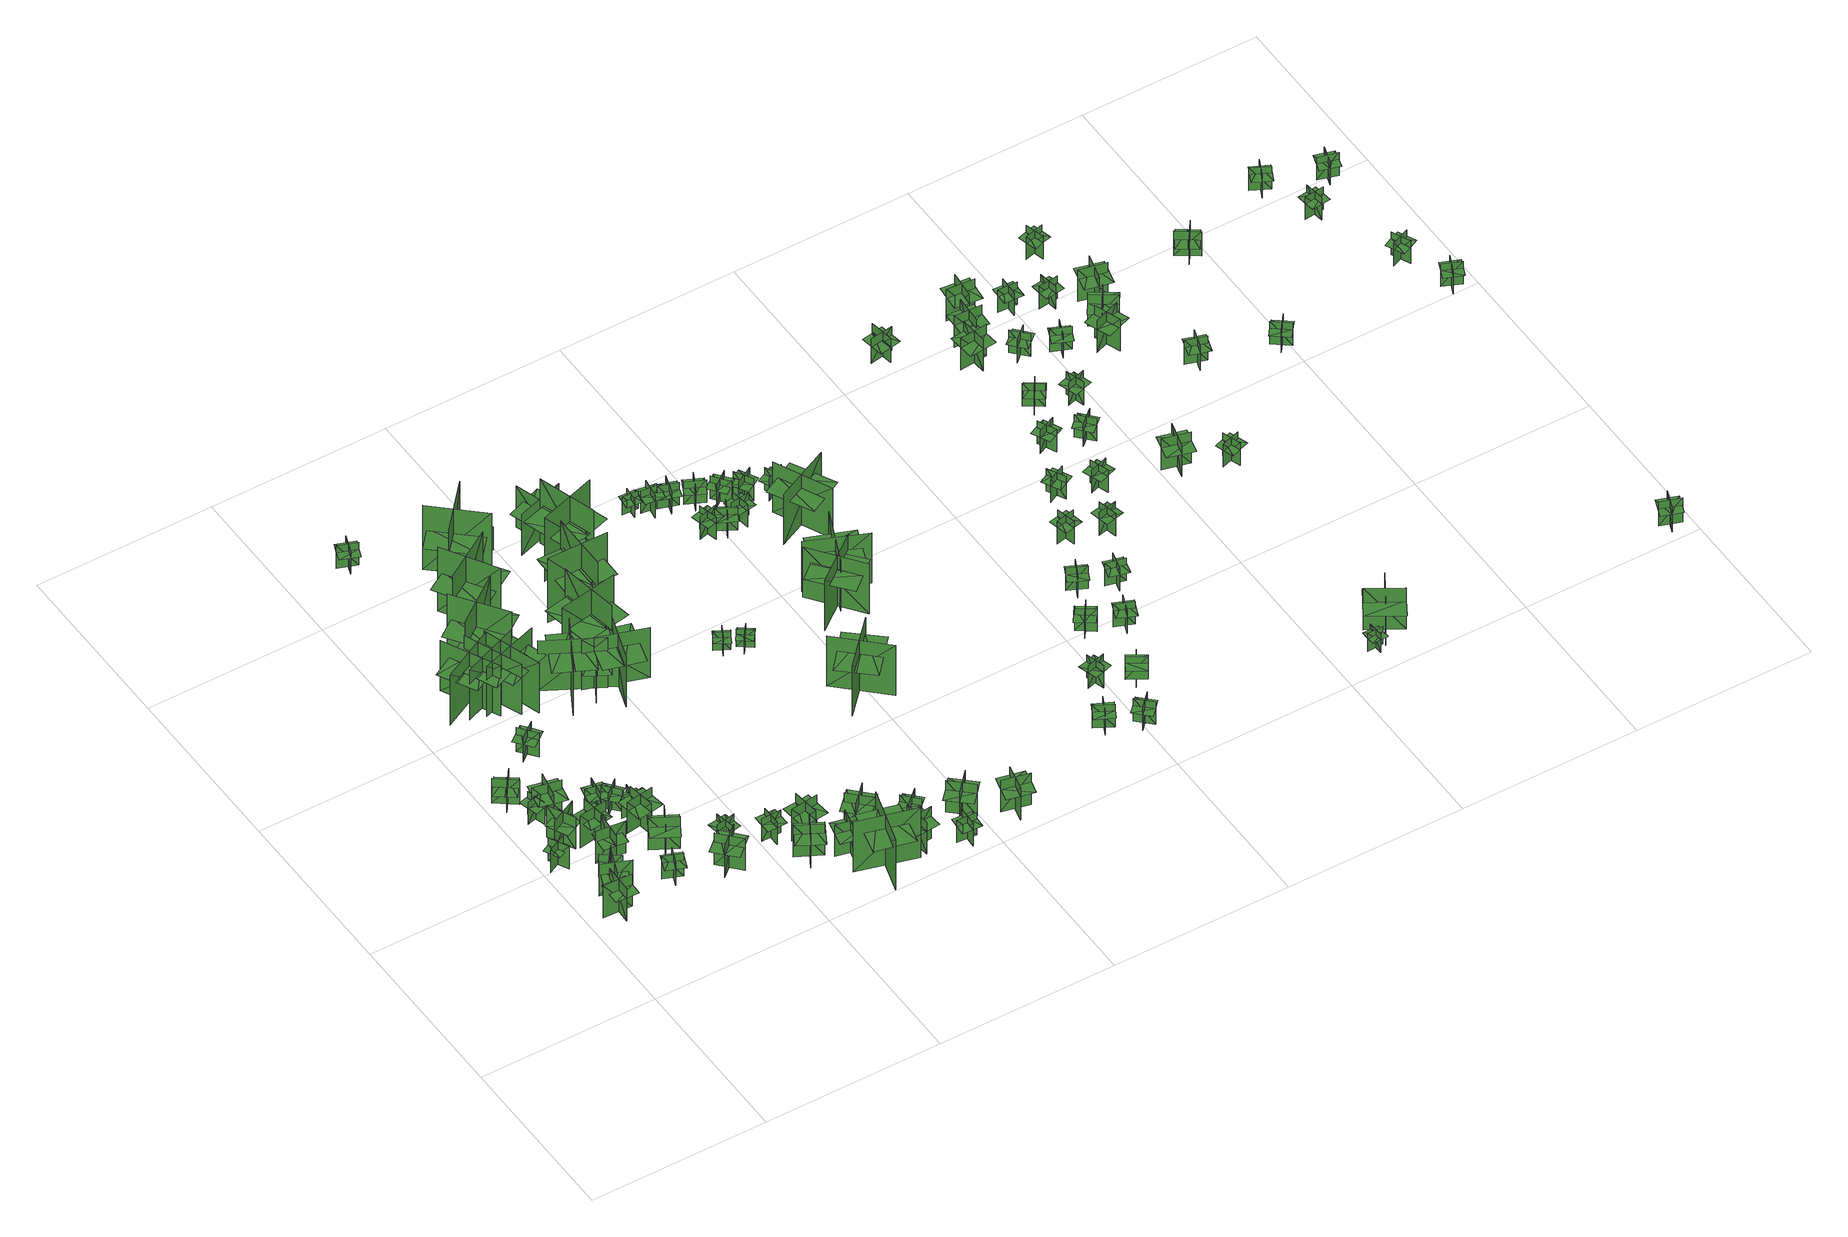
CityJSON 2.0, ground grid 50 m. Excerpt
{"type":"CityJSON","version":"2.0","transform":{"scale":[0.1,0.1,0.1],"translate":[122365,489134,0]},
"CityObjects":{
"tree1":{"type":"SolitaryVegetationObject","geometry":[{"type":"MultiSurface","lod":"1","boundaries":[[[0,1,2]],[[0,2,3]],[[4,5,6]],[[4,6,7]],[[8,9,10]],[[8,10,11]],[[8,11,12]],[[8,12,13]]]}]},
"tree2":{"type":"SolitaryVegetationObject","geometry":[{"type":"MultiSurface","lod":"1","boundaries":[[[14,15,16]],[[14,16,17]],[[18,19,20]],[[18,20,21]],[[22,23,24]],[[22,24,25]],[[22,25,26]],[[22,26,27]]]}]},
"tree3":{"type":"SolitaryVegetationObject","geometry":[{"type":"MultiSurface","lod":"1","boundaries":[[[28,29,30]],[[28,30,31]],[[32,33,34]],[[32,34,35]],[[36,37,38]],[[36,38,39]],[[36,39,40]],[[36,40,41]]]}]},
"tree4":{"type":"SolitaryVegetationObject","geometry":[{"type":"MultiSurface","lod":"1","boundaries":[[[42,43,44]],[[42,44,45]],[[46,47,48]],[[46,48,49]],[[50,51,52]],[[50,52,53]],[[50,53,54]],[[50,54,55]]]}]},
"tree5":{"type":"SolitaryVegetationObject","geometry":[{"type":"MultiSurface","lod":"1","boundaries":[[[56,57,58]],[[56,58,59]],[[60,61,62]],[[60,62,63]],[[64,65,66]],[[64,66,67]],[[64,67,68]],[[64,68,69]]]}]},
"tree6":{"type":"SolitaryVegetationObject","geometry":[{"type":"MultiSurface","lod":"1","boundaries":[[[70,71,72]],[[70,72,73]],[[74,75,76]],[[74,76,77]],[[78,79,80]],[[78,80,81]],[[78,81,82]],[[78,82,83]]]}]},
"tree7":{"type":"SolitaryVegetationObject","geometry":[{"type":"MultiSurface","lod":"1","boundaries":[[[84,85,86]],[[84,86,87]],[[88,89,90]],[[88,90,91]],[[92,93,94]],[[92,94,95]],[[92,95,96]],[[92,96,97]]]}]},
"tree8":{"type":"SolitaryVegetationObject","geometry":[{"type":"MultiSurface","lod":"1","boundaries":[[[98,99,100]],[[98,100,101]],[[102,103,104]],[[102,104,105]],[[106,107,108]],[[106,108,109]],[[106,109,110]],[[106,110,111]]]}]},
"tree9":{"type":"SolitaryVegetationObject","geometry":[{"type":"MultiSurface","lod":"1","boundaries":[[[112,113,114]],[[112,114,115]],[[116,117,118]],[[116,118,119]],[[120,121,122]],[[120,122,123]],[[120,123,124]],[[120,124,125]]]}]},
"tree10":{"type":"SolitaryVegetationObject","geometry":[{"type":"MultiSurface","lod":"1","boundaries":[[[126,127,128]],[[126,128,129]],[[130,131,132]],[[130,132,133]],[[134,135,136]],[[134,136,137]],[[134,137,138]],[[134,138,139]]]}]},
"tree11":{"type":"SolitaryVegetationObject","geometry":[{"type":"MultiSurface","lod":"1","boundaries":[[[140,141,142]],[[140,142,143]],[[144,145,146]],[[144,146,147]],[[148,149,150]],[[148,150,151]],[[148,151,152]],[[148,152,153]]]}]},
"tree12":{"type":"SolitaryVegetationObject","geometry":[{"type":"MultiSurface","lod":"1","boundaries":[[[154,155,156]],[[154,156,157]],[[158,159,160]],[[158,160,161]],[[162,163,164]],[[162,164,165]],[[162,165,166]],[[162,166,167]]]}]},
"tree13":{"type":"SolitaryVegetationObject","geometry":[{"type":"MultiSurface","lod":"1","boundaries":[[[168,169,170]],[[168,170,171]],[[172,173,174]],[[172,174,175]],[[176,177,178]],[[176,178,179]],[[176,179,180]],[[176,180,181]]]}]},
"tree14":{"type":"SolitaryVegetationObject","geometry":[{"type":"MultiSurface","lod":"1","boundaries":[[[182,183,184]],[[182,184,185]],[[186,187,188]],[[186,188,189]],[[190,191,192]],[[190,192,193]],[[190,193,194]],[[190,194,195]]]}]},
"tree15":{"type":"SolitaryVegetationObject","geometry":[{"type":"MultiSurface","lod":"1","boundaries":[[[196,197,198]],[[196,198,199]],[[200,201,202]],[[200,202,203]],[[204,205,206]],[[204,206,207]],[[204,207,208]],[[204,208,209]]]}]},
"tree16":{"type":"SolitaryVegetationObject","geometry":[{"type":"MultiSurface","lod":"1","boundaries":[[[210,211,212]],[[210,212,213]],[[214,215,216]],[[214,216,217]],[[218,219,220]],[[218,220,221]],[[218,221,222]],[[218,222,223]]]}]},
"tree17":{"type":"SolitaryVegetationObject","geometry":[{"type":"MultiSurface","lod":"1","boundaries":[[[224,225,226]],[[224,226,227]],[[228,229,230]],[[228,230,231]],[[232,233,234]],[[232,234,235]],[[232,235,236]],[[232,236,237]]]}]},
"tree18":{"type":"SolitaryVegetationObject","geometry":[{"type":"MultiSurface","lod":"1","boundaries":[[[238,239,240]],[[238,240,241]],[[242,243,244]],[[242,244,245]],[[246,247,248]],[[246,248,249]],[[246,249,250]],[[246,250,251]]]}]},
"tree19":{"type":"SolitaryVegetationObject","geometry":[{"type":"MultiSurface","lod":"1","boundaries":[[[252,253,254]],[[252,254,255]],[[256,257,258]],[[256,258,259]],[[260,261,262]],[[260,262,263]],[[260,263,264]],[[260,264,265]]]}]},
"tree20":{"type":"SolitaryVegetationObject","geometry":[{"type":"MultiSurface","lod":"1","boundaries":[[[266,267,268]],[[266,268,269]],[[270,271,272]],[[270,272,273]],[[274,275,276]],[[274,276,277]],[[274,277,278]],[[274,278,279]]]}]},
"tree21":{"type":"SolitaryVegetationObject","geometry":[{"type":"MultiSurface","lod":"1","boundaries":[[[280,281,282]],[[280,282,283]],[[284,285,286]],[[284,286,287]],[[288,289,290]],[[288,290,291]],[[288,291,292]],[[288,292,293]]]}]},
"tree22":{"type":"SolitaryVegetationObject","geometry":[{"type":"MultiSurface","lod":"1","boundaries":[[[294,295,296]],[[294,296,297]],[[298,299,300]],[[298,300,301]],[[302,303,304]],[[302,304,305]],[[302,305,306]],[[302,306,307]]]}]},
"tree23":{"type":"SolitaryVegetationObject","geometry":[{"type":"MultiSurface","lod":"1","boundaries":[[[308,309,310]],[[308,310,311]],[[312,313,314]],[[312,314,315]],[[316,317,318]],[[316,318,319]],[[316,320,321]],[[316,321,317]]]}]},
"tree24":{"type":"SolitaryVegetationObject","geometry":[{"type":"MultiSurface","lod":"1","boundaries":[[[322,323,324]],[[322,324,325]],[[326,327,328]],[[326,328,329]],[[330,331,332]],[[330,332,333]],[[330,333,334]],[[330,334,335]]]}]},
"tree25":{"type":"SolitaryVegetationObject","geometry":[{"type":"MultiSurface","lod":"1","boundaries":[[[336,337,338]],[[336,338,339]],[[340,341,342]],[[340,342,343]],[[344,345,346]],[[344,346,347]],[[344,347,348]],[[344,348,349]]]}]},
"tree26":{"type":"SolitaryVegetationObject","geometry":[{"type":"MultiSurface","lod":"1","boundaries":[[[350,351,352]],[[350,352,353]],[[354,355,356]],[[354,356,357]],[[358,359,360]],[[358,360,361]],[[358,361,362]],[[358,362,363]]]}]},
"tree27":{"type":"SolitaryVegetationObject","geometry":[{"type":"MultiSurface","lod":"1","boundaries":[[[364,365,366]],[[364,366,367]],[[368,369,370]],[[368,370,371]],[[372,373,374]],[[372,374,375]],[[372,375,376]],[[372,376,377]]]}]},
"tree28":{"type":"SolitaryVegetationObject","geometry":[{"type":"MultiSurface","lod":"1","boundaries":[[[378,379,380]],[[378,380,381]],[[382,383,384]],[[382,384,385]],[[386,387,388]],[[386,388,389]],[[386,389,390]],[[386,390,391]]]}]},
"tree29":{"type":"SolitaryVegetationObject","geometry":[{"type":"MultiSurface","lod":"1","boundaries":[[[392,393,394]],[[392,394,395]],[[396,397,398]],[[396,398,399]],[[400,401,402]],[[400,402,403]],[[400,403,404]],[[400,404,405]]]}]},
"tree30":{"type":"SolitaryVegetationObject","geometry":[{"type":"MultiSurface","lod":"1","boundaries":[[[406,407,408]],[[406,408,409]],[[410,411,412]],[[410,412,413]],[[414,415,416]],[[414,416,417]],[[414,418,419]],[[414,419,415]]]}]},
"tree31":{"type":"SolitaryVegetationObject","geometry":[{"type":"MultiSurface","lod":"1","boundaries":[[[420,421,422]],[[420,422,423]],[[424,425,426]],[[424,426,427]],[[428,429,430]],[[428,430,431]],[[428,431,432]],[[428,432,433]]]}]},
"tree32":{"type":"SolitaryVegetationObject","geometry":[{"type":"MultiSurface","lod":"1","boundaries":[[[434,435,436]],[[434,436,437]],[[438,439,440]],[[438,440,441]],[[442,443,444]],[[442,444,445]],[[442,445,446]],[[442,446,447]]]}]},
"tree33":{"type":"SolitaryVegetationObject","geometry":[{"type":"MultiSurface","lod":"1","boundaries":[[[448,449,450]],[[448,450,451]],[[452,453,454]],[[452,454,455]],[[456,457,458]],[[456,458,459]],[[456,459,460]],[[456,460,461]]]}]},
"tree34":{"type":"SolitaryVegetationObject","geometry":[{"type":"MultiSurface","lod":"1","boundaries":[[[462,463,464]],[[462,464,465]],[[466,467,468]],[[466,468,469]],[[470,471,472]],[[470,472,473]],[[470,473,474]],[[470,474,475]]]}]},
"tree35":{"type":"SolitaryVegetationObject","geometry":[{"type":"MultiSurface","lod":"1","boundaries":[[[476,477,478]],[[476,478,479]],[[480,481,482]],[[480,482,483]],[[484,485,486]],[[484,486,487]],[[484,488,489]],[[484,489,485]]]}]},
"tree36":{"type":"SolitaryVegetationObject","geometry":[{"type":"MultiSurface","lod":"1","boundaries":[[[490,491,492]],[[490,492,493]],[[494,495,496]],[[494,496,497]],[[498,499,500]],[[498,500,501]],[[498,502,503]],[[498,503,499]]]}]},
"tree37":{"type":"SolitaryVegetationObject","geometry":[{"type":"MultiSurface","lod":"1","boundaries":[[[504,505,506]],[[504,506,507]],[[508,509,510]],[[508,510,511]],[[512,513,514]],[[512,514,515]],[[512,515,516]],[[512,516,517]]]}]},
"tree38":{"type":"SolitaryVegetationObject","geometry":[{"type":"MultiSurface","lod":"1","boundaries":[[[518,519,520]],[[518,520,521]],[[522,523,524]],[[522,524,525]],[[526,527,528]],[[526,528,529]],[[526,529,530]],[[526,530,531]]]}]},
"tree39":{"type":"SolitaryVegetationObject","geometry":[{"type":"MultiSurface","lod":"1","boundaries":[[[532,533,534]],[[532,534,535]],[[536,537,538]],[[536,538,539]],[[540,541,542]],[[540,542,543]],[[540,543,544]],[[540,544,545]]]}]},
"tree40":{"type":"SolitaryVegetationObject","geometry":[{"type":"MultiSurface","lod":"1","boundaries":[[[546,547,548]],[[546,548,549]],[[550,551,552]],[[550,552,553]],[[554,555,556]],[[554,556,557]],[[554,558,559]],[[554,559,555]]]}]},
"tree41":{"type":"SolitaryVegetationObject","geometry":[{"type":"MultiSurface","lod":"1","boundaries":[[[560,561,562]],[[560,562,563]],[[564,565,566]],[[564,566,567]],[[568,569,570]],[[568,570,571]],[[568,571,572]],[[568,572,573]]]}]},
"tree42":{"type":"SolitaryVegetationObject","geometry":[{"type":"MultiSurface","lod":"1","boundaries":[[[574,575,576]],[[574,576,577]],[[578,579,580]],[[578,580,581]],[[582,583,584]],[[582,584,585]],[[582,585,586]],[[582,586,587]]]}]},
"tree43":{"type":"SolitaryVegetationObject","geometry":[{"type":"MultiSurface","lod":"1","boundaries":[[[588,589,590]],[[588,590,591]],[[592,593,594]],[[592,594,595]],[[596,597,598]],[[596,598,599]],[[596,600,601]],[[596,601,597]]]}]},
"tree44":{"type":"SolitaryVegetationObject","geometry":[{"type":"MultiSurface","lod":"1","boundaries":[[[602,603,604]],[[602,604,605]],[[606,607,608]],[[606,608,609]],[[610,611,612]],[[610,612,613]],[[610,613,614]],[[610,614,615]]]}]},
"tree45":{"type":"SolitaryVegetationObject","geometry":[{"type":"MultiSurface","lod":"1","boundaries":[[[616,617,618]],[[616,618,619]],[[620,621,622]],[[620,622,623]],[[624,625,626]],[[624,626,627]],[[624,627,628]],[[624,628,629]]]}]},
"tree46":{"type":"SolitaryVegetationObject","geometry":[{"type":"MultiSurface","lod":"1","boundaries":[[[630,631,632]],[[630,632,633]],[[634,635,636]],[[634,636,637]],[[638,639,640]],[[638,640,641]],[[638,641,642]],[[638,642,643]]]}]},
"tree47":{"type":"SolitaryVegetationObject","geometry":[{"type":"MultiSurface","lod":"1","boundaries":[[[644,645,646]],[[644,646,647]],[[648,649,650]],[[648,650,651]],[[652,653,654]],[[652,654,655]],[[652,655,656]],[[652,656,657]]]}]},
"tree48":{"type":"SolitaryVegetationObject","geometry":[{"type":"MultiSurface","lod":"1","boundaries":[[[658,659,660]],[[658,660,661]],[[662,663,664]],[[662,664,665]],[[666,667,668]],[[666,668,669]],[[666,669,670]],[[666,670,671]]]}]},
"tree49":{"type":"SolitaryVegetationObject","geometry":[{"type":"MultiSurface","lod":"1","boundaries":[[[672,673,674]],[[672,674,675]],[[676,677,678]],[[676,678,679]],[[680,681,682]],[[680,682,683]],[[680,683,684]],[[680,684,685]]]}]},
"tree50":{"type":"SolitaryVegetationObject","geometry":[{"type":"MultiSurface","lod":"1","boundaries":[[[686,687,688]],[[686,688,689]],[[690,691,692]],[[690,692,693]],[[694,695,696]],[[694,696,697]],[[694,697,698]],[[694,698,699]]]}]},
"tree51":{"type":"SolitaryVegetationObject","geometry":[{"type":"MultiSurface","lod":"1","boundaries":[[[700,701,702]],[[700,702,703]],[[704,705,706]],[[704,706,707]],[[708,709,710]],[[708,710,711]],[[708,711,712]],[[708,712,713]]]}]},
"tree52":{"type":"SolitaryVegetationObject","geometry":[{"type":"MultiSurface","lod":"1","boundaries":[[[714,715,716]],[[714,716,717]],[[718,719,720]],[[718,720,721]],[[722,723,724]],[[722,724,725]],[[722,725,726]],[[722,726,727]]]}]},
"tree53":{"type":"SolitaryVegetationObject","geometry":[{"type":"MultiSurface","lod":"1","boundaries":[[[728,729,730]],[[728,730,731]],[[732,733,734]],[[732,734,735]],[[736,737,738]],[[736,738,739]],[[736,739,740]],[[736,740,741]]]}]},
"tree54":{"type":"SolitaryVegetationObject","geometry":[{"type":"MultiSurface","lod":"1","boundaries":[[[742,743,744]],[[742,744,745]],[[746,747,748]],[[746,748,749]],[[750,751,752]],[[750,752,753]],[[750,753,754]],[[750,754,755]]]}]},
"tree55":{"type":"SolitaryVegetationObject","geometry":[{"type":"MultiSurface","lod":"1","boundaries":[[[756,757,758]],[[756,758,759]],[[760,761,762]],[[760,762,763]],[[764,765,766]],[[764,766,767]],[[764,767,768]],[[764,768,769]]]}]},
"tree56":{"type":"SolitaryVegetationObject","geometry":[{"type":"MultiSurface","lod":"1","boundaries":[[[770,771,772]],[[770,772,773]],[[774,775,776]],[[774,776,777]],[[778,779,780]],[[778,780,781]],[[778,781,782]],[[778,782,783]]]}]},
"tree57":{"type":"SolitaryVegetationObject","geometry":[{"type":"MultiSurface","lod":"1","boundaries":[[[784,785,786]],[[784,786,787]],[[788,789,790]],[[788,790,791]],[[792,793,794]],[[792,794,795]],[[792,795,796]],[[792,796,797]]]}]},
"tree58":{"type":"SolitaryVegetationObject","geometry":[{"type":"MultiSurface","lod":"1","boundaries":[[[798,799,800]],[[798,800,801]],[[802,803,804]],[[802,804,805]],[[806,807,808]],[[806,808,809]],[[806,809,810]],[[806,810,811]]]}]},
"tree59":{"type":"SolitaryVegetationObject","geometry":[{"type":"MultiSurface","lod":"1","boundaries":[[[812,813,814]],[[812,814,815]],[[816,817,818]],[[816,818,819]],[[820,821,822]],[[820,822,823]],[[820,823,824]],[[820,824,825]]]}]},
"tree60":{"type":"SolitaryVegetationObject","geometry":[{"type":"MultiSurface","lod":"1","boundaries":[[[826,827,828]],[[826,828,829]],[[830,831,832]],[[830,832,833]],[[834,835,836]],[[834,836,837]],[[834,837,838]],[[834,838,839]]]}]},
"tree61":{"type":"SolitaryVegetationObject","geometry":[{"type":"MultiSurface","lod":"1","boundaries":[[[840,841,842]],[[840,842,843]],[[844,845,846]],[[844,846,847]],[[848,849,850]],[[848,850,851]],[[848,851,852]],[[848,852,853]]]}]},
"tree62":{"type":"SolitaryVegetationObject","geometry":[{"type":"MultiSurface","lod":"1","boundaries":[[[854,855,856]],[[854,856,857]],[[858,859,860]],[[858,860,861]],[[862,863,864]],[[862,864,865]],[[862,865,866]],[[862,866,867]]]}]},
"tree63":{"type":"SolitaryVegetationObject","geometry":[{"type":"MultiSurface","lod":"1","boundaries":[[[868,869,870]],[[868,870,871]],[[872,873,874]],[[872,874,875]],[[876,877,878]],[[876,878,879]],[[876,879,880]],[[876,880,881]]]}]},
"tree64":{"type":"SolitaryVegetationObject","geometry":[{"type":"MultiSurface","lod":"1","boundaries":[[[882,883,884]],[[882,884,885]],[[886,887,888]],[[886,888,889]],[[890,891,892]],[[890,892,893]],[[890,893,894]],[[890,894,895]]]}]},
"tree65":{"type":"SolitaryVegetationObject","geometry":[{"type":"MultiSurface","lod":"1","boundaries":[[[896,897,898]],[[896,898,899]],[[900,901,902]],[[900,902,903]],[[904,905,906]],[[904,906,907]],[[904,907,908]],[[904,908,909]]]}]},
"tree66":{"type":"SolitaryVegetationObject","geometry":[{"type":"MultiSurface","lod":"1","boundaries":[[[910,911,912]],[[910,912,913]],[[914,915,916]],[[914,916,917]],[[918,919,920]],[[918,920,921]],[[918,921,922]],[[918,922,923]]]}]},
"tree67":{"type":"SolitaryVegetationObject","geometry":[{"type":"MultiSurface","lod":"1","boundaries":[[[924,925,926]],[[924,926,927]],[[928,929,930]],[[928,930,931]],[[932,933,934]],[[932,934,935]],[[932,935,936]],[[932,936,937]]]}]},
"tree68":{"type":"SolitaryVegetationObject","geometry":[{"type":"MultiSurface","lod":"1","boundaries":[[[938,939,940]],[[938,940,941]],[[942,943,944]],[[942,944,945]],[[946,947,948]],[[946,948,949]],[[946,949,950]],[[946,950,951]]]}]},
"tree69":{"type":"SolitaryVegetationObject","geometry":[{"type":"MultiSurface","lod":"1","boundaries":[[[952,953,954]],[[952,954,955]],[[956,957,958]],[[956,958,959]],[[960,961,962]],[[960,962,963]],[[960,963,964]],[[960,964,965]]]}]},
"tree70":{"type":"SolitaryVegetationObject","geometry":[{"type":"MultiSurface","lod":"1","boundaries":[[[966,967,968]],[[966,968,969]],[[970,971,972]],[[970,972,973]],[[974,975,976]],[[974,976,977]],[[974,977,978]],[[974,978,979]]]}]},
"tree71":{"type":"SolitaryVegetationObject","geometry":[{"type":"MultiSurface","lod":"1","boundaries":[[[980,981,982]],[[980,982,983]],[[984,985,986]],[[984,986,987]],[[988,989,990]],[[988,990,991]],[[988,991,992]],[[988,992,993]]]}]},
"tree72":{"type":"SolitaryVegetationObject","geometry":[{"type":"MultiSurface","lod":"1","boundaries":[[[994,995,996]],[[994,996,997]],[[998,999,1000]],[[998,1000,1001]],[[1002,1003,1004]],[[1002,1004,1005]],[[1002,1005,1006]],[[1002,1006,1007]]]}]},
"tree73":{"type":"SolitaryVegetationObject","geometry":[{"type":"MultiSurface","lod":"1","boundaries":[[[1008,1009,1010]],[[1008,1010,1011]],[[1012,1013,1014]],[[1012,1014,1015]],[[1016,1017,1018]],[[1016,1018,1019]],[[1016,1019,1020]],[[1016,1020,1021]]]}]},
"tree74":{"type":"SolitaryVegetationObject","geometry":[{"type":"MultiSurface","lod":"1","boundaries":[[[1022,1023,1024]],[[1022,1024,1025]],[[1026,1027,1028]],[[1026,1028,1029]],[[1030,1031,1032]],[[1030,1032,1033]],[[1030,1033,1034]],[[1030,1034,1035]]]}]},
"tree75":{"type":"SolitaryVegetationObject","geometry":[{"type":"MultiSurface","lod":"1","boundaries":[[[1036,1037,1038]],[[1036,1038,1039]],[[1040,1041,1042]],[[1040,1042,1043]],[[1044,1045,1046]],[[1044,1046,1047]],[[1044,1047,1048]],[[1044,1048,1049]]]}]},
"tree76":{"type":"SolitaryVegetationObject","geometry":[{"type":"MultiSurface","lod":"1","boundaries":[[[1050,1051,1052]],[[1050,1052,1053]],[[1054,1055,1056]],[[1054,1056,1057]],[[1058,1059,1060]],[[1058,1060,1061]],[[1058,1061,1062]],[[1058,1062,1063]]]}]},
"tree77":{"type":"SolitaryVegetationObject","geometry":[{"type":"MultiSurface","lod":"1","boundaries":[[[1064,1065,1066]],[[1064,1066,1067]],[[1068,1069,1070]],[[1068,1070,1071]],[[1072,1073,1074]],[[1072,1074,1075]],[[1072,1073,1076]],[[1072,1076,1077]]]}]},
"tree78":{"type":"SolitaryVegetationObject","geometry":[{"type":"MultiSurface","lod":"1","boundaries":[[[1078,1079,1080]],[[1078,1080,1081]],[[1082,1083,1084]],[[1082,1084,1085]],[[1086,1087,1088]],[[1086,1088,1089]],[[1086,1089,1090]],[[1086,1090,1091]]]}]},
"tree79":{"type":"SolitaryVegetationObject","geometry":[{"type":"MultiSurface","lod":"1","boundaries":[[[1092,1093,1094]],[[1092,1094,1095]],[[1096,1097,1098]],[[1096,1098,1099]],[[1100,1101,1102]],[[1100,1102,1103]],[[1100,1103,1104]],[[1100,1104,1105]]]}]},
"tree80":{"type":"SolitaryVegetationObject","geometry":[{"type":"MultiSurface","lod":"1","boundaries":[[[1106,1107,1108]],[[1106,1108,1109]],[[1110,1111,1112]],[[1110,1112,1113]],[[1114,1115,1116]],[[1114,1116,1117]],[[1114,1117,1118]],[[1114,1118,1119]]]}]},
"tree81":{"type":"SolitaryVegetationObject","geometry":[{"type":"MultiSurface","lod":"1","boundaries":[[[1120,1121,1122]],[[1120,1122,1123]],[[1124,1125,1126]],[[1124,1126,1127]],[[1128,1129,1130]],[[1128,1130,1131]],[[1128,1131,1132]],[[1128,1132,1133]]]}]},
"tree82":{"type":"SolitaryVegetationObject","geometry":[{"type":"MultiSurface","lod":"1","boundaries":[[[1134,1135,1136]],[[1134,1136,1137]],[[1138,1139,1140]],[[1138,1140,1141]],[[1142,1143,1144]],[[1142,1144,1145]],[[1142,1145,1146]],[[1142,1146,1147]]]}]},
"tree83":{"type":"SolitaryVegetationObject","geometry":[{"type":"MultiSurface","lod":"1","boundaries":[[[1148,1149,1150]],[[1148,1150,1151]],[[1152,1153,1154]],[[1152,1154,1155]],[[1156,1157,1158]],[[1156,1158,1159]],[[1156,1159,1160]],[[1156,1160,1161]]]}]},
"tree84":{"type":"SolitaryVegetationObject","geometry":[{"type":"MultiSurface","lod":"1","boundaries":[[[1162,1163,1164]],[[1162,1164,1165]],[[1166,1167,1168]],[[1166,1168,1169]],[[1170,1171,1172]],[[1170,1172,1173]],[[1170,1173,1174]],[[1170,1174,1175]]]}]},
"tree85":{"type":"SolitaryVegetationObject","geometry":[{"type":"MultiSurface","lod":"1","boundaries":[[[1176,1177,1178]],[[1176,1178,1179]],[[1180,1181,1182]],[[1180,1182,1183]],[[1184,1185,1186]],[[1184,1186,1187]],[[1184,1187,1188]],[[1184,1188,1189]]]}]},
"tree86":{"type":"SolitaryVegetationObject","geometry":[{"type":"MultiSurface","lod":"1","boundaries":[[[1190,1191,1192]],[[1190,1192,1193]],[[1194,1195,1196]],[[1194,1196,1197]],[[1198,1199,1200]],[[1198,1200,1201]],[[1198,1201,1202]],[[1198,1202,1203]]]}]},
"tree87":{"type":"SolitaryVegetationObject","geometry":[{"type":"MultiSurface","lod":"1","boundaries":[[[1204,1205,1206]],[[1204,1206,1207]],[[1208,1209,1210]],[[1208,1210,1211]],[[1212,1213,1214]],[[1212,1214,1215]],[[1212,1215,1216]],[[1212,1216,1217]]]}]},
"tree88":{"type":"SolitaryVegetationObject","geometry":[{"type":"MultiSurface","lod":"1","boundaries":[[[1218,1219,1220]],[[1218,1220,1221]],[[1222,1223,1224]],[[1222,1224,1225]],[[1226,1227,1228]],[[1226,1228,1229]],[[1226,1229,1230]],[[1226,1230,1231]]]}]},
"tree89":{"type":"SolitaryVegetationObject","geometry":[{"type":"MultiSurface","lod":"1","boundaries":[[[1232,1233,1234]],[[1232,1234,1235]],[[1236,1237,1238]],[[1236,1238,1239]],[[1240,1241,1242]],[[1240,1242,1243]],[[1240,1243,1244]],[[1240,1244,1245]]]}]},
"tree90":{"type":"SolitaryVegetationObject","geometry":[{"type":"MultiSurface","lod":"1","boundaries":[[[1246,1247,1248]],[[1246,1248,1249]],[[1250,1251,1252]],[[1250,1252,1253]],[[1254,1255,1256]],[[1254,1256,1257]],[[1254,1257,1258]],[[1254,1258,1259]]]}]},
"tree91":{"type":"SolitaryVegetationObject","geometry":[{"type":"MultiSurface","lod":"1","boundaries":[[[1260,1261,1262]],[[1260,1262,1263]],[[1264,1265,1266]],[[1264,1266,1267]],[[1268,1269,1270]],[[1268,1270,1271]],[[1268,1271,1272]],[[1268,1272,1273]]]}]},
"tree92":{"type":"SolitaryVegetationObject","geometry":[{"type":"MultiSurface","lod":"1","boundaries":[[[1274,1275,1276]],[[1274,1276,1277]],[[1278,1279,1280]],[[1278,1280,1281]],[[1282,1283,1284]],[[1282,1284,1285]],[[1282,1285,1286]],[[1282,1286,1287]]]}]},
"tree93":{"type":"SolitaryVegetationObject","geometry":[{"type":"MultiSurface","lod":"1","boundaries":[[[1288,1289,1290]],[[1288,1290,1291]],[[1292,1293,1294]],[[1292,1294,1295]],[[1296,1297,1298]],[[1296,1298,1299]],[[1296,1299,1300]],[[1296,1300,1301]]]}]},
"tree94":{"type":"SolitaryVegetationObject","geometry":[{"type":"MultiSurface","lod":"1","boundaries":[[[1302,1303,1304]],[[1302,1304,1305]],[[1306,1307,1308]],[[1306,1308,1309]],[[1310,1311,1312]],[[1310,1312,1313]],[[1310,1313,1314]],[[1310,1314,1315]]]}]},
"tree95":{"type":"SolitaryVegetationObject","geometry":[{"type":"MultiSurface","lod":"1","boundaries":[[[1316,1317,1318]],[[1316,1318,1319]],[[1320,1321,1322]],[[1320,1322,1323]],[[1324,1325,1326]],[[1324,1326,1327]],[[1324,1327,1328]],[[1324,1328,1329]]]}]},
"tree96":{"type":"SolitaryVegetationObject","geometry":[{"type":"MultiSurface","lod":"1","boundaries":[[[1330,1331,1332]],[[1330,1332,1333]],[[1334,1335,1336]],[[1334,1336,1337]],[[1338,1339,1340]],[[1338,1340,1341]],[[1338,1341,1342]],[[1338,1342,1343]]]}]},
"tree97":{"type":"SolitaryVegetationObject","geometry":[{"type":"MultiSurface","lod":"1","boundaries":[[[1344,1345,1346]],[[1344,1346,1347]],[[1348,1349,1350]],[[1348,1350,1351]],[[1352,1353,1354]],[[1352,1354,1355]],[[1352,1355,1356]],[[1352,1356,1357]]]}]},
"tree98":{"type":"SolitaryVegetationObject","geometry":[{"type":"MultiSurface","lod":"1","boundaries":[[[1358,1359,1360]],[[1358,1360,1361]],[[1362,1363,1364]],[[1362,1364,1365]],[[1366,1367,1368]],[[1366,1368,1369]],[[1366,1369,1370]],[[1366,1370,1371]]]}]},
"tree99":{"type":"SolitaryVegetationObject","geometry":[{"type":"MultiSurface","lod":"1","boundaries":[[[1372,1373,1374]],[[1372,1374,1375]],[[1376,1377,1378]],[[1376,1378,1379]],[[1380,1381,1382]],[[1380,1382,1383]],[[1380,1383,1384]],[[1380,1384,1385]]]}]},
"tree100":{"type":"SolitaryVegetationObject","geometry":[{"type":"MultiSurface","lod":"1","boundaries":[[[1386,1387,1388]],[[1386,1388,1389]],[[1390,1391,1392]],[[1390,1392,1393]],[[1394,1395,1396]],[[1394,1396,1397]],[[1394,1397,1398]],[[1394,1398,1399]]]}]},
"tree101":{"type":"SolitaryVegetationObject","geometry":[{"type":"MultiSurface","lod":"1","boundaries":[[[1400,1401,1402]],[[1400,1402,1403]],[[1404,1405,1406]],[[1404,1406,1407]],[[1408,1409,1410]],[[1408,1410,1411]],[[1408,1411,1412]],[[1408,1412,1413]]]}]},
"tree102":{"type":"SolitaryVegetationObject","geometry":[{"type":"MultiSurface","lod":"1","boundaries":[[[1414,1415,1416]],[[1414,1416,1417]],[[1418,1419,1420]],[[1418,1420,1421]],[[1422,1423,1424]],[[1422,1424,1425]],[[1422,1425,1426]],[[1422,1426,1427]]]}]}
},
"vertices":[
[83,257,13],[86,339,13],[86,339,122],[83,257,122],[121,293,13],[121,293,122],[40,296,122],[40,296,13],[121,293,87],[122,327,87],[57,329,87],[56,295,87],[55,261,87],[120,259,87],
[69,521,14],[17,495,14],[17,495,91],[69,521,91],[33,533,14],[33,533,91],[60,481,91],[60,481,14],[33,533,67],[12,521,67],[33,480,67],[55,491,67],[76,502,67],[55,544,67],
[72,364,13],[148,333,13],[148,333,122],[72,364,122],[93,316,13],[93,316,122],[123,391,122],[123,391,13],[93,316,87],[124,303,87],[149,363,87],[117,376,87],[86,389,87],[61,328,87],
[105,419,14],[152,384,14],[152,384,92],[105,419,92],[111,382,14],[111,382,92],[146,429,92],[146,429,14],[111,382,68],[130,367,68],[158,405,68],[139,419,68],[119,434,68],[91,396,68],
[61,547,13],[134,583,13],[134,583,121],[61,547,121],[111,531,13],[111,531,121],[74,603,121],[74,603,13],[111,531,87],[141,546,87],[112,604,87],[82,589,87],[51,574,87],[80,515,87],
[77,780,13],[37,726,13],[37,726,97],[77,780,97],[24,773,13],[78,732,13],[78,732,97],[24,773,97],[71,779,70],[46,798,70],[6,744,70],[31,725,70],[56,707,70],[96,761,70],
[78,696,12],[93,643,12],[93,643,88],[78,696,88],[60,664,12],[113,679,12],[113,679,88],[60,664,88],[60,664,67],[67,638,67],[120,653,67],[113,679,67],[106,706,67],[52,691,67],
[125,463,13],[206,455,13],[206,455,122],[125,463,122],[159,423,13],[159,423,122],[167,504,122],[167,504,13],[159,423,88],[192,419,88],[199,484,88],[165,488,88],[131,491,88],[125,426,88],
[153,660,10],[77,676,10],[77,676,118],[153,660,118],[125,703,10],[109,627,10],[109,627,118],[125,703,118],[125,703,88],[87,711,88],[71,636,88],[109,627,88],[147,619,88],[163,695,88],
[203,541,13],[122,529,13],[122,529,122],[203,541,122],[161,572,13],[161,572,122],[172,491,122],[172,491,13],[161,572,88],[127,567,88],[136,502,88],[170,507,88],[204,512,88],[194,577,88],
[284,315,10],[233,336,10],[233,336,87],[284,315,87],[270,349,10],[249,298,10],[249,298,87],[270,349,87],[270,349,65],[244,359,65],[224,308,65],[249,298,65],[275,287,65],[296,339,65],
[223,597,11],[233,652,11],[233,652,88],[223,597,88],[253,618,11],[199,628,11],[199,628,88],[253,618,88],[253,618,67],[258,645,67],[204,655,67],[199,628,67],[194,601,67],[248,591,67],
[277,385,11],[315,453,11],[315,453,119],[277,385,119],[327,399,11],[259,436,11],[259,436,119],[327,399,119],[327,399,88],[346,433,88],[278,470,88],[259,436,88],[241,402,88],[308,365,88],
[238,583,12],[279,619,12],[279,619,88],[238,583,88],[275,580,12],[238,622,12],[238,622,88],[275,580,88],[275,580,67],[295,598,67],[259,640,67],[238,622,67],[217,604,67],[254,562,67],
[323,522,11],[246,510,11],[246,510,118],[323,522,118],[281,553,11],[293,476,11],[293,476,118],[281,553,118],[281,553,88],[243,547,88],[255,470,88],[293,476,88],[331,482,88],[319,559,88],
[166,885,19],[203,839,19],[203,839,101],[166,885,101],[161,846,19],[208,883,19],[208,883,101],[161,846,101],[161,846,78],[179,823,78],[226,859,78],[208,883,78],[190,906,78],[143,869,78],
[288,532,12],[292,587,12],[292,587,89],[288,532,89],[316,556,12],[261,560,12],[261,560,89],[316,556,89],[316,556,67],[318,583,67],[263,588,67],[261,560,67],[259,532,67],[314,528,67],
[367,308,11],[419,250,11],[419,250,119],[367,308,119],[364,256,11],[422,308,11],[422,308,119],[364,256,119],[364,256,89],[390,228,89],[448,280,89],[422,308,89],[396,337,89],[338,285,89],
[237,1133,10],[85,1055,10],[85,1055,181],[237,1133,181],[128,1168,10],[128,1168,181],[205,1016,181],[205,1016,10],[224,1127,136],[196,1176,136],[80,1111,136],[108,1061,136],[136,1011,136],[252,1077,136],
[403,352,13],[457,362,13],[457,362,89],[403,352,89],[433,331,13],[423,385,13],[423,385,89],[433,331,89],[433,331,68],[460,336,68],[450,390,68],[423,385,68],[396,381,68],[405,326,68],
[292,1106,11],[133,1043,11],[133,1043,182],[292,1106,182],[186,1151,11],[186,1151,182],[249,992,182],[249,992,11],[278,1101,137],[255,1153,137],[133,1098,137],[156,1046,137],[179,994,137],[301,1049,137],
[337,1084,12],[174,1031,12],[174,1031,183],[337,1084,183],[234,1136,12],[234,1136,183],[287,973,183],[287,973,12],[322,1080,137],[303,1133,137],[177,1086,137],[197,1033,137],[217,980,137],[342,1026,137],
[204,1256,8],[302,1119,8],[302,1119,226],[204,1256,226],[188,1151,8],[188,1151,226],[324,1250,226],[324,1250,8],[215,1251,142],[302,1132,142],[357,1172,142],[271,1291,142],[158,1209,142],[244,1090,142],
[531,338,12],[532,283,12],[532,283,89],[531,338,89],[505,312,12],[561,313,12],[561,313,89],[505,312,89],[505,312,68],[506,284,68],[561,285,68],[561,313,68],[560,340,68],[505,340,68],
[609,190,12],[541,227,12],[541,227,119],[609,190,119],[595,239,12],[557,172,12],[557,172,119],[595,239,119],[595,239,89],[561,258,89],[523,191,89],[557,172,89],[591,153,89],[629,221,89],
[159,1620,11],[178,1672,11],[178,1672,88],[159,1620,88],[192,1636,11],[140,1655,11],[140,1655,88],[192,1636,88],[192,1636,66],[202,1662,66],[150,1681,66],[140,1655,66],[131,1629,66],[183,1610,66],
[645,284,11],[568,275,11],[568,275,119],[645,284,119],[605,316,11],[614,239,11],[614,239,119],[605,316,119],[605,316,89],[567,312,89],[575,235,89],[614,239,89],[652,243,89],[644,320,89],
[436,1074,10],[354,923,10],[354,923,181],[436,1074,181],[326,1040,10],[326,1040,181],[476,959,181],[476,959,10],[428,1061,136],[377,1086,136],[319,966,136],[370,941,136],[421,916,136],[480,1036,136],
[659,130,11],[675,205,11],[675,205,119],[659,130,119],[702,157,11],[627,174,11],[627,174,119],[702,157,119],[702,157,89],[711,195,89],[635,212,89],[627,174,89],[618,136,89],[694,120,89],
[271,1405,6],[361,1262,6],[361,1262,224],[271,1405,224],[249,1302,6],[249,1302,224],[391,1391,224],[391,1391,6],[283,1399,140],[361,1275,140],[419,1311,140],[340,1436,140],[223,1361,140],[301,1237,140],
[739,165,8],[692,0,8],[692,0,179],[739,165,179],[638,108,8],[638,108,179],[803,62,179],[803,62,8],[734,151,134],[679,164,134],[648,34,134],[703,21,134],[759,7,134],[789,137,134],
[479,1020,11],[422,928,11],[422,928,120],[479,1020,120],[408,1003,11],[408,1003,120],[501,946,120],[501,946,11],[474,1012,91],[443,1030,91],[401,956,91],[432,938,91],[464,920,91],[506,994,91],
[477,878,11],[530,1041,11],[530,1041,182],[477,878,182],[580,931,11],[580,931,182],[417,984,182],[417,984,11],[482,892,137],[537,877,137],[573,1006,137],[518,1021,137],[463,1037,137],[428,908,137],
[706,256,11],[762,202,11],[762,202,118],[706,256,118],[707,205,11],[761,260,11],[761,260,118],[707,205,118],[707,205,88],[734,178,88],[788,233,88],[761,260,88],[733,287,88],[679,232,88],
[520,1010,6],[491,1176,6],[491,1176,224],[520,1010,224],[580,1096,6],[580,1096,224],[414,1067,224],[414,1067,6],[512,1019,140],[487,1164,140],[419,1152,140],[444,1007,140],[582,1031,140],[556,1176,140],
[317,1544,7],[443,1432,7],[443,1432,225],[317,1544,225],[324,1439,7],[324,1439,225],[436,1565,225],[436,1565,7],[329,1542,142],[439,1445,142],[485,1496,142],[375,1593,142],[282,1489,142],[392,1392,142],
[782,96,9],[859,103,9],[859,103,117],[782,96,117],[821,63,9],[814,140,9],[814,140,117],[821,63,117],[821,63,87],[859,66,87],[853,143,87],[814,140,87],[776,137,87],[782,59,87],
[834,166,9],[875,203,9],[875,203,86],[834,166,86],[871,164,9],[833,205,9],[833,205,86],[871,164,86],[871,164,64],[891,183,64],[854,223,64],[833,205,64],[813,186,64],[850,145,64],
[435,1555,11],[495,1505,11],[495,1505,89],[435,1555,89],[440,1503,11],[440,1503,89],[489,1563,89],[489,1563,11],[440,1550,68],[424,1530,68],[473,1493,68],[488,1514,68],[504,1535,68],[455,1571,68],
[569,1152,7],[571,1320,7],[571,1320,225],[569,1152,225],[644,1226,7],[644,1226,225],[475,1228,225],[475,1228,7],[562,1162,142],[564,1309,142],[496,1310,142],[494,1163,142],[633,1161,142],[635,1308,142],
[957,52,11],[902,56,11],[902,56,87],[957,52,87],[933,80,11],[929,25,11],[929,25,87],[933,80,87],[933,80,66],[905,82,66],[901,27,66],[929,25,66],[956,23,66],[961,78,66],
[943,107,8],[995,164,8],[995,164,116],[943,107,116],[994,109,8],[937,161,8],[937,161,116],[994,109,116],[994,109,86],[1020,138,86],[963,190,86],[937,161,86],[911,133,86],[968,81,86],
[656,1306,8],[605,1467,8],[605,1467,226],[656,1306,226],[704,1400,8],[704,1400,226],[543,1349,226],[543,1349,8],[646,1314,142],[602,1454,142],[537,1434,142],[581,1294,142],[714,1336,142],[669,1476,142],
[543,1452,10],[676,1495,10],[676,1495,150],[543,1452,150],[627,1409,10],[627,1409,150],[584,1543,150],[584,1543,10],[555,1455,113],[571,1412,113],[674,1450,113],[658,1493,113],[641,1537,113],[539,1499,113],
[768,899,12],[789,937,12],[789,937,73],[768,899,73],[796,907,12],[757,928,12],[757,928,73],[796,907,73],[796,907,56],[807,926,56],[768,948,56],[757,928,56],[747,909,56],[785,887,56],
[841,912,12],[815,876,12],[815,876,73],[841,912,73],[812,908,12],[848,881,12],[848,881,73],[812,908,73],[812,908,56],[799,890,56],[834,863,56],[848,881,56],[861,899,56],[825,925,56],
[1093,116,9],[1076,40,9],[1076,40,117],[1093,116,117],[1049,88,9],[1125,71,9],[1125,71,117],[1049,88,117],[1049,88,87],[1041,51,87],[1116,33,87],[1125,71,87],[1133,109,87],[1058,126,87],
[1042,685,6],[924,562,6],[924,562,177],[1042,685,177],[927,682,6],[927,682,177],[1051,564,177],[1051,564,6],[1032,675,132],[989,712,132],[901,612,132],[944,575,132],[986,537,132],[1075,637,132],
[865,1434,13],[821,1437,13],[821,1437,74],[865,1434,74],[846,1456,13],[842,1412,13],[842,1412,74],[846,1456,74],[846,1456,57],[824,1458,57],[820,1414,57],[842,1412,57],[864,1410,57],[868,1455,57],
[891,1441,12],[884,1386,12],[884,1386,89],[891,1441,89],[862,1418,12],[917,1411,12],[917,1411,89],[862,1418,89],[862,1418,67],[858,1391,67],[913,1384,67],[917,1411,67],[920,1438,67],[866,1446,67],
[955,1298,11],[969,1245,11],[969,1245,88],[955,1298,88],[936,1266,11],[990,1281,11],[990,1281,88],[936,1266,88],[936,1266,67],[943,1240,67],[997,1254,67],[990,1281,67],[983,1307,67],[929,1293,67],
[924,1376,12],[941,1428,12],[941,1428,89],[924,1376,89],[957,1392,12],[904,1409,12],[904,1409,89],[957,1392,89],[957,1392,67],[965,1418,67],[913,1436,67],[904,1409,67],[896,1383,67],[948,1366,67],
[1146,834,7],[1042,970,7],[1042,970,178],[1146,834,178],[1160,948,7],[1160,948,178],[1025,844,178],[1025,844,7],[1137,846,133],[1181,883,133],[1095,985,133],[1051,949,133],[1008,912,133],[1094,810,133],
[995,1234,11],[1020,1283,11],[1020,1283,88],[995,1234,88],[1030,1245,11],[981,1271,11],[981,1271,88],[1030,1245,88],[1030,1245,66],[1043,1270,66],[993,1295,66],[981,1271,66],[968,1246,66],[1018,1221,66],
[967,1388,12],[1017,1364,12],[1017,1364,89],[967,1388,89],[979,1353,12],[1003,1403,12],[1003,1403,89],[979,1353,89],[979,1353,67],[1004,1341,67],[1028,1391,67],[1003,1403,67],[978,1415,67],[954,1366,67],
[1050,986,7],[1208,920,7],[1208,920,178],[1050,986,178],[1094,880,7],[1094,880,178],[1160,1038,178],[1160,1038,7],[1064,980,132],[1044,927,132],[1169,880,132],[1189,934,132],[1209,987,132],[1084,1034,132],
[1049,1297,9],[1057,1242,9],[1057,1242,86],[1049,1297,86],[1027,1268,9],[1081,1275,9],[1081,1275,86],[1027,1268,86],[1027,1268,64],[1030,1240,64],[1085,1248,64],[1081,1275,64],[1078,1303,64],[1023,1295,64],
[1032,1372,11],[1066,1328,11],[1066,1328,88],[1032,1372,88],[1028,1336,11],[1071,1370,11],[1071,1370,88],[1028,1336,88],[1028,1336,67],[1044,1314,67],[1088,1348,67],[1071,1370,67],[1054,1391,67],[1011,1358,67],
[1403,173,12],[1428,223,12],[1428,223,89],[1403,173,89],[1438,184,12],[1389,210,12],[1389,210,89],[1438,184,89],[1438,184,68],[1451,209,68],[1402,234,68],[1389,210,68],[1376,185,68],[1426,160,68],
[1080,1317,11],[1128,1344,11],[1128,1344,88],[1080,1317,88],[1116,1307,11],[1088,1355,11],[1088,1355,88],[1116,1307,88],[1116,1307,67],[1139,1321,67],[1112,1369,67],[1088,1355,67],[1064,1341,67],[1092,1293,67],
[1138,1255,6],[1211,1101,6],[1211,1101,177],[1138,1255,177],[1100,1147,6],[1100,1147,177],[1254,1220,177],[1254,1220,6],[1144,1241,132],[1094,1215,132],[1156,1097,132],[1207,1123,132],[1257,1150,132],[1194,1268,132],
[1487,136,14],[1525,176,14],[1525,176,91],[1487,136,91],[1524,136,14],[1484,175,14],[1484,175,91],[1524,136,91],[1524,136,69],[1543,156,69],[1503,195,69],[1484,175,69],[1465,155,69],[1504,116,69],
[1148,1288,11],[1198,1312,11],[1198,1312,88],[1148,1288,88],[1183,1275,11],[1159,1325,11],[1159,1325,88],[1183,1275,88],[1183,1275,66],[1208,1287,66],[1184,1337,66],[1159,1325,66],[1134,1313,66],[1158,1263,66],
[1454,329,12],[1507,345,12],[1507,345,89],[1454,329,89],[1487,311,12],[1471,364,12],[1471,364,89],[1487,311,89],[1487,311,67],[1513,319,67],[1497,372,67],[1471,364,67],[1444,357,67],[1460,304,67],
[1581,314,14],[1552,268,14],[1552,268,91],[1581,314,91],[1545,306,14],[1592,277,14],[1592,277,91],[1545,306,91],[1545,306,70],[1531,283,70],[1577,253,70],[1592,277,70],[1607,300,70],[1560,330,70],
[1533,516,11],[1578,484,11],[1578,484,87],[1533,516,87],[1539,479,11],[1571,525,11],[1571,525,87],[1539,479,87],[1539,479,66],[1562,463,66],[1594,509,66],[1571,525,66],[1548,541,66],[1516,495,66],
[1666,451,17],[1615,471,17],[1615,471,94],[1666,451,94],[1652,485,17],[1632,433,17],[1632,433,94],[1652,485,94],[1652,485,73],[1626,495,73],[1606,444,73],[1632,433,73],[1657,423,73],[1678,474,73],
[1624,656,10],[1600,606,10],[1600,606,87],[1624,656,87],[1589,644,10],[1639,620,10],[1639,620,87],[1589,644,87],[1589,644,65],[1577,619,65],[1627,595,65],[1639,620,65],[1651,645,65],[1601,669,65],
[1726,586,19],[1673,599,19],[1673,599,96],[1726,586,96],[1708,618,19],[1694,564,19],[1694,564,96],[1708,618,96],[1708,618,75],[1681,624,75],[1667,571,75],[1694,564,75],[1721,557,75],[1734,611,75],
[1712,803,9],[1658,791,9],[1658,791,86],[1712,803,86],[1681,823,9],[1693,769,9],[1693,769,86],[1681,823,86],[1681,823,64],[1654,817,64],[1666,763,64],[1693,769,64],[1720,775,64],[1708,829,64],
[1773,781,22],[1785,727,22],[1785,727,99],[1773,781,99],[1753,750,22],[1807,762,22],[1807,762,99],[1753,750,99],[1753,750,78],[1759,723,78],[1813,735,78],[1807,762,78],[1801,789,78],[1747,777,78],
[1759,909,9],[1734,958,9],[1734,958,86],[1759,909,86],[1771,944,9],[1722,919,9],[1722,919,86],[1771,944,86],[1771,944,65],[1759,968,65],[1709,944,65],[1722,919,65],[1734,894,65],[1783,919,65],
[1830,912,25],[1849,860,25],[1849,860,102],[1830,912,102],[1814,879,25],[1866,898,25],[1866,898,102],[1814,879,102],[1814,879,80],[1824,853,80],[1876,872,80],[1866,898,80],[1856,924,80],[1804,905,80],
[1640,1595,12],[1650,1529,12],[1650,1529,95],[1640,1595,95],[1609,1552,12],[1675,1562,12],[1675,1562,95],[1609,1552,95],[1636,1590,68],[1606,1585,68],[1617,1519,68],[1647,1524,68],[1678,1530,68],[1667,1596,68],
[2116,52,14],[2115,96,14],[2115,96,75],[2116,52,75],[2136,73,14],[2092,72,14],[2092,72,75],[2136,73,75],[2136,73,58],[2136,95,58],[2092,94,58],[2092,72,58],[2093,50,58],[2137,51,58],
[1800,1104,13],[1824,1054,13],[1824,1054,90],[1800,1104,90],[1788,1070,13],[1838,1093,13],[1838,1093,90],[1788,1070,90],[1788,1070,68],[1800,1044,68],[1850,1068,68],[1838,1093,68],[1826,1118,68],[1776,1095,68],
[2213,88,12],[2123,142,12],[2123,142,153],[2213,88,153],[2196,158,12],[2141,67,12],[2141,67,153],[2196,158,153],[2215,91,106],[2124,145,106],[2097,100,106],[2188,45,106],[2146,182,106],[2237,128,106],
[1884,1027,23],[1925,1064,23],[1925,1064,100],[1884,1027,100],[1921,1025,23],[1883,1066,23],[1883,1066,100],[1921,1025,100],[1921,1025,78],[1941,1043,78],[1904,1084,78],[1883,1066,78],[1863,1047,78],[1900,1006,78],
[1884,1199,14],[1838,1230,14],[1838,1230,91],[1884,1199,91],[1877,1235,14],[1846,1189,14],[1846,1189,91],[1877,1235,91],[1877,1235,69],[1855,1251,69],[1823,1205,69],[1846,1189,69],[1869,1174,69],[1900,1220,69],
[1825,1386,10],[1818,1463,10],[1818,1463,118],[1825,1386,118],[1859,1425,10],[1781,1418,10],[1781,1418,118],[1859,1425,118],[1859,1425,87],[1855,1464,87],[1778,1457,87],[1781,1418,87],[1785,1379,87],[1862,1386,87],
[1848,1453,10],[1851,1531,10],[1851,1531,118],[1848,1453,118],[1886,1488,10],[1809,1491,10],[1809,1491,118],[1886,1488,118],[1886,1488,87],[1887,1527,87],[1810,1530,87],[1809,1491,87],[1807,1452,87],[1884,1449,87],
[2036,822,11],[2055,897,11],[2055,897,118],[2036,822,118],[2080,848,11],[2005,867,11],[2005,867,118],[2080,848,118],[2080,848,88],[2090,885,88],[2015,905,88],[2005,867,88],[1996,830,88],[2071,810,88],
[1932,1169,17],[1984,1186,17],[1984,1186,94],[1932,1169,94],[1964,1152,17],[1948,1205,17],[1948,1205,94],[1964,1152,94],[1964,1152,72],[1991,1160,72],[1974,1213,72],[1948,1205,72],[1921,1196,72],[1938,1143,72],
[1946,1361,15],[1909,1402,15],[1909,1402,92],[1946,1361,92],[1948,1398,15],[1907,1361,15],[1907,1361,92],[1948,1398,92],[1948,1398,70],[1930,1418,70],[1888,1382,70],[1907,1361,70],[1925,1340,70],[1967,1377,70],
[1919,1571,10],[1842,1579,10],[1842,1579,118],[1919,1571,118],[1886,1611,10],[1879,1534,10],[1879,1534,118],[1886,1611,118],[1886,1611,88],[1848,1615,88],[1840,1538,88],[1879,1534,88],[1917,1530,88],[1925,1607,88],
[2191,813,11],[2138,795,11],[2138,795,88],[2191,813,88],[2158,829,11],[2175,777,11],[2175,777,88],[2158,829,88],[2158,829,66],[2132,820,66],[2149,768,66],[2175,777,66],[2202,786,66],[2184,838,66],
[2012,1318,12],[2033,1369,12],[2033,1369,89],[2012,1318,89],[2046,1332,12],[1995,1353,12],[1995,1353,89],[2046,1332,89],[2046,1332,67],[2056,1357,67],[2005,1379,67],[1995,1353,67],[1984,1327,67],[2035,1306,67],
[2014,1529,16],[1959,1531,16],[1959,1531,93],[2014,1529,93],[1989,1556,16],[1987,1501,16],[1987,1501,93],[1989,1556,93],[1989,1556,71],[1962,1558,71],[1960,1502,71],[1987,1501,71],[2015,1500,71],[2017,1555,71],
[2114,1338,11],[2141,1265,11],[2141,1265,119],[2114,1338,119],[2092,1291,11],[2165,1318,11],[2165,1318,119],[2092,1291,119],[2092,1291,89],[2106,1255,89],[2178,1282,89],[2165,1318,89],[2152,1354,89],[2079,1328,89],
[2085,1467,14],[2077,1522,14],[2077,1522,91],[2085,1467,91],[2107,1496,14],[2052,1489,14],[2052,1489,91],[2107,1496,91],[2107,1496,69],[2103,1524,69],[2049,1516,69],[2052,1489,69],[2056,1462,69],[2111,1469,69],
[2170,1389,12],[2127,1324,12],[2127,1324,119],[2170,1389,119],[2120,1379,12],[2184,1336,12],[2184,1336,119],[2120,1379,119],[2120,1379,89],[2098,1347,89],[2162,1304,89],[2184,1336,89],[2206,1368,89],[2141,1411,89],
[2303,1124,12],[2247,1142,12],[2247,1142,94],[2303,1124,94],[2286,1159,12],[2268,1103,12],[2268,1103,94],[2286,1159,94],[2286,1159,71],[2257,1168,71],[2240,1112,71],[2268,1103,71],[2296,1094,71],[2314,1150,71],
[2220,1444,12],[2145,1462,12],[2145,1462,120],[2220,1444,120],[2194,1488,12],[2175,1413,12],[2175,1413,120],[2194,1488,120],[2194,1488,89],[2156,1497,89],[2138,1422,89],[2175,1413,89],[2213,1404,89],[2231,1479,89],
[2169,1663,15],[2116,1648,15],[2116,1648,92],[2169,1663,92],[2136,1681,15],[2152,1628,15],[2152,1628,92],[2136,1681,92],[2136,1681,70],[2110,1673,70],[2125,1620,70],[2152,1628,70],[2178,1635,70],[2163,1689,70],
[2467,1052,10],[2501,1096,10],[2501,1096,87],[2467,1052,87],[2504,1057,10],[2460,1091,10],[2460,1091,87],[2504,1057,87],[2504,1057,65],[2521,1078,65],[2477,1112,65],[2460,1091,65],[2443,1069,65],[2487,1035,65],
[2481,1484,8],[2443,1428,8],[2443,1428,91],[2481,1484,91],[2428,1474,8],[2484,1436,8],[2484,1436,91],[2428,1474,91],[2474,1483,64],[2449,1500,64],[2412,1444,64],[2438,1427,64],[2463,1410,64],[2500,1466,64],
[2918,58,12],[2974,38,12],[2974,38,94],[2918,58,94],[2935,23,12],[2955,78,12],[2955,78,94],[2935,23,94],[2935,23,71],[2963,13,71],[2983,68,71],[2955,78,71],[2927,88,71],[2907,33,71],
[2749,1537,11],[2699,1561,11],[2699,1561,88],[2749,1537,88],[2736,1572,11],[2713,1522,11],[2713,1522,88],[2736,1572,88],[2736,1572,67],[2711,1584,67],[2688,1534,67],[2713,1522,67],[2738,1510,67],[2761,1560,67],
[2793,1380,13],[2785,1435,13],[2785,1435,90],[2793,1380,90],[2815,1409,13],[2760,1402,13],[2760,1402,90],[2815,1409,90],[2815,1409,68],[2812,1437,68],[2757,1430,68],[2760,1402,68],[2764,1375,68],[2819,1382,68],
[2908,1178,10],[2857,1156,10],[2857,1156,87],[2908,1178,87],[2873,1192,10],[2896,1141,10],[2896,1141,87],[2873,1192,87],[2873,1192,65],[2848,1180,65],[2871,1130,65],[2896,1141,65],[2921,1153,65],[2898,1203,65],
[2949,1049,9],[2927,998,9],[2927,998,86],[2949,1049,86],[2915,1036,9],[2966,1014,9],[2966,1014,86],[2915,1036,86],[2915,1036,65],[2904,1010,65],[2955,989,65],[2966,1014,65],[2976,1040,65],[2926,1061,65],
[2859,1506,9],[2913,1490,9],[2913,1490,86],[2859,1506,86],[2877,1473,9],[2893,1526,9],[2893,1526,86],[2877,1473,86],[2877,1473,65],[2904,1465,65],[2919,1518,65],[2893,1526,65],[2866,1534,65],[2850,1481,65]
]}
